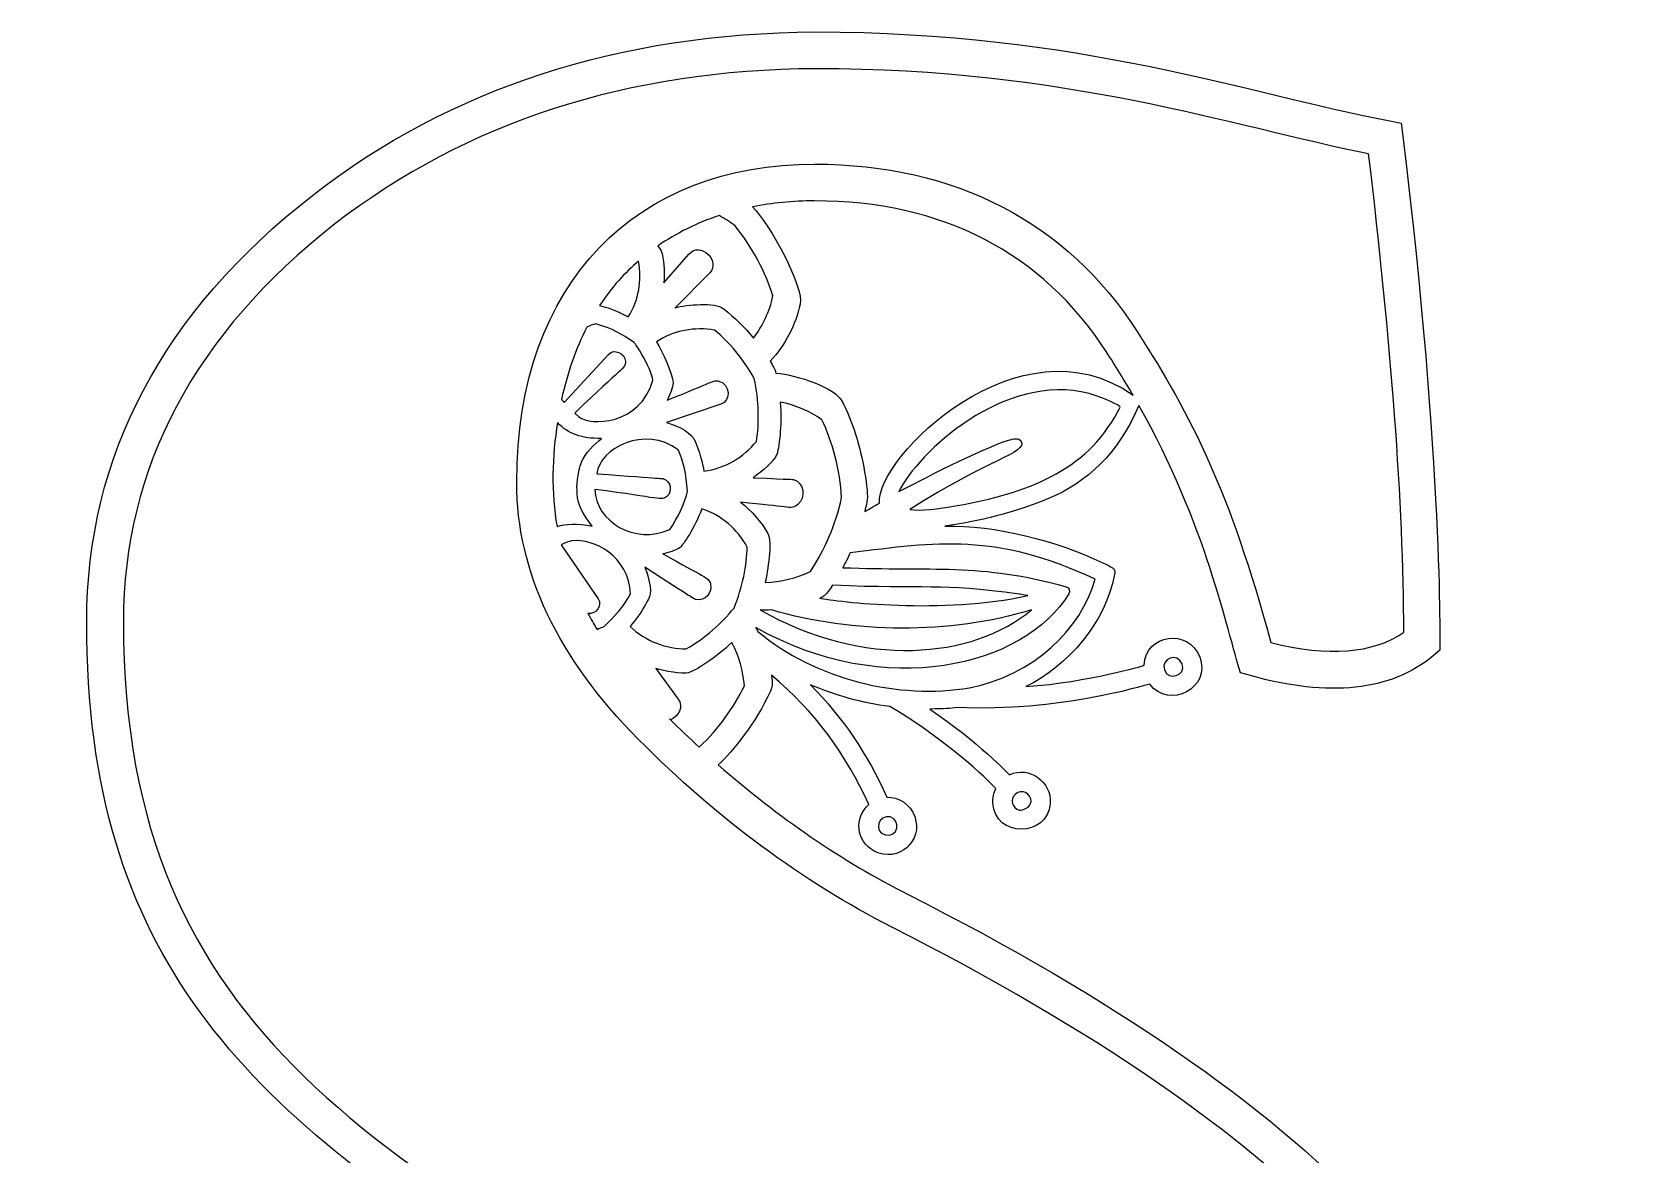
# Model space of a CAD drawing. Header units: millimetres. Extents: x -471 to 1551, y -2688 to 316.
# Drawn here: x 609.5 to 689.7, y -1563.7 to -1507.3 of the extents above; entities that cross this region are included whole.
import ezdxf

# ---------------------------------------------------------------- set-up
doc = ezdxf.new("R2010")
doc.units = ezdxf.units.MM
doc.header["$MEASUREMENT"] = 0
doc.layers.add('Layer 1', color=7, linetype='Continuous')

msp = doc.modelspace()

# ---------------------------------------------------------------- linework, layer by layer
at = {"layer": 'Layer 1', "color": 250}
for points, knots in [([(676.484, -1566.4441), (671.5264, -1561.1917), (663.8044, -1555.8655), (653.5023, -1550.6315), (653.5023, -1550.6315), (650.2034, -1548.9728), (647.0151, -1546.7797), (643.9742, -1544.1258), (643.9742, -1544.1258), (644.6929, -1543.4439), (645.854, -1542.0433), (646.5912, -1540.4215), (646.5912, -1540.4215), (646.7018, -1540.1635), (646.7018, -1540.0529), (646.6465, -1539.629), (646.6465, -1539.629), (648.8396, -1541.4536), (650.3877, -1543.6098), (651.5304, -1546.1162), (651.5304, -1546.1162), (650.7932, -1546.7797), (650.8669, -1547.9592), (651.8068, -1548.4568), (651.8068, -1548.4568), (653.0416, -1549.0834), (654.2764, -1547.9223), (653.8341, -1546.7244), (653.8341, -1546.7244), (653.6129, -1546.0794), (653.0048, -1545.7291), (652.4334, -1545.7476), (652.4334, -1545.7476), (651.4751, -1543.6097), (650.2587, -1541.7853), (648.6001, -1540.1081), (648.6001, -1540.1081), (649.8717, -1540.6426), (651.1987, -1541.0296), (652.5809, -1541.1954), (652.5809, -1541.1954), (655.8061, -1543.0937), (657.8518, -1545.2684), (657.9071, -1545.3052), (657.9071, -1545.3052), (657.7965, -1545.5264), (657.7412, -1545.7844), (657.7596, -1546.0424), (657.7596, -1546.0424), (657.8518, -1547.8116), (660.5056, -1547.7748), (660.6346, -1546.0608), (660.6346, -1546.0608), (660.7083, -1544.9735), (659.5842, -1544.1626), (658.5889, -1544.6233), (658.5889, -1544.6233), (658.5521, -1544.5865), (657.004, -1542.9646), (654.5897, -1541.3244), (654.5897, -1541.3244), (655.3269, -1541.3244), (655.6218, -1541.2876), (655.9903, -1541.2507), (655.9903, -1541.2507), (661.1322, -1541.4719), (665.1683, -1540.1818), (665.629, -1540.0713), (665.629, -1540.0713), (666.6058, -1541.3797), (668.7436, -1540.2556), (668.1354, -1538.7075), (668.1354, -1538.7075), (667.5825, -1537.2699), (665.4262, -1537.528), (665.3525, -1539.1313), (665.3525, -1539.1313), (665.2972, -1539.1498), (662.625, -1539.9606), (659.4182, -1540.2003), (659.4182, -1540.2003), (661.5376, -1539.1313), (663.4174, -1537.0119), (663.8781, -1534.4871), (663.8781, -1534.4871), (663.915, -1534.2844), (663.7123, -1534.1922), (663.27, -1533.9895), (663.27, -1533.9895), (660.9663, -1532.8837), (657.8886, -1532.0728), (655.3452, -1532.1465), (655.3452, -1532.1465), (657.0039, -1531.9254), (658.8837, -1531.4462), (660.5424, -1530.7643), (660.5424, -1530.7643), (662.4591, -1529.9718), (664.0809, -1528.479), (665.0761, -1526.0832), (665.0761, -1526.0832), (668.4303, -1531.9622), (669.5361, -1537.4542), (670.1812, -1539.5), (670.1812, -1539.5), (670.1812, -1539.5), (670.6788, -1539.6474), (670.6788, -1539.6474), (670.6788, -1539.6474), (674.6411, -1540.7532), (677.7373, -1540.4215), (679.8568, -1538.6522), (679.8568, -1538.6522), (679.8568, -1538.6522), (680.1885, -1538.3757), (680.1885, -1538.3757), (680.1885, -1538.3757), (680.1701, -1538.0256), (680.3728, -1529.2715), (678.3271, -1512.5742), (678.3271, -1512.5742), (678.3271, -1512.5742), (678.2534, -1511.9108), (678.2534, -1511.9108), (678.2534, -1511.9108), (678.2534, -1511.9108), (677.59, -1511.7818), (677.59, -1511.7818), (677.59, -1511.7818), (670.6052, -1510.4549), (662.0907, -1507.3402), (648.8583, -1507.3402), (648.8583, -1507.3402), (639.0168, -1507.3955), (630.5208, -1510.1599), (623.6097, -1515.5414), (623.6097, -1515.5414), (616.0904, -1521.4021), (612.2755, -1528.6264), (612.2755, -1536.9566), (612.2755, -1536.9566), (612.2755, -1553.7829), (620.2371, -1561.339), (633.9119, -1569.9641), (633.9119, -1569.9641), (633.9672, -1570.6644), (634.0962, -1571.4016), (634.2805, -1572.0466), (634.2805, -1572.0466), (635.2019, -1575.4376), (637.2108, -1577.2806), (640.1595, -1579.0499), (640.1595, -1579.0499), (641.6339, -1579.9898), (645.7437, -1582.2567), (647.5129, -1581.8144), (647.5129, -1581.8144), (648.4712, -1583.1966), (649.3559, -1584.7815), (650.1483, -1586.5508), (650.1483, -1586.5508), (649.6876, -1586.1269), (649.1531, -1585.7583), (648.5266, -1585.4635), (648.5266, -1585.4635), (644.0113, -1582.2383), (639.3486, -1581.9987), (639.2196, -1581.9618), (639.2196, -1581.9618), (637.948, -1581.8144), (637.0265, -1581.8697), (636.9159, -1581.8697), (636.9159, -1581.8697), (636.5473, -1580.9114), (635.1466, -1580.6349), (634.4279, -1581.5379), (634.4279, -1581.5379), (633.6538, -1582.4962), (634.4832, -1583.9706), (635.6995, -1583.8601), (635.6995, -1583.8601), (636.2893, -1583.8232), (636.75, -1583.3809), (636.9343, -1582.8464), (636.9343, -1582.8464), (640.3069, -1582.828), (643.3846, -1583.5284), (646.5176, -1585.3345), (646.5176, -1585.3345), (644.5641, -1585.8505), (642.8133, -1586.9379), (642.5737, -1587.2512), (642.5737, -1587.2512), (641.0441, -1589.0757), (640.2147, -1591.361), (640.1778, -1591.8033), (640.1778, -1591.8033), (640.1594, -1592.0981), (640.5464, -1593.6831), (641.6891, -1594.9179), (641.6891, -1594.9179), (641.4494, -1595.3049), (641.4311, -1595.3602), (641.3942, -1595.5077), (641.3942, -1595.5077), (640.4911, -1595.563), (639.6803, -1595.821), (638.8878, -1596.2264), (638.8878, -1596.2264), (638.2797, -1596.5398), (638.169, -1596.6503), (638.04, -1596.9084), (638.04, -1596.9084), (637.266, -1598.4011), (636.8236, -1600.0414), (636.7131, -1601.6263), (636.7131, -1601.6263), (636.6578, -1602.2898), (637.4134, -1604.3908), (638.1322, -1605.6256), (638.1322, -1605.6256), (635.2019, -1604.1328), (632.6955, -1603.5799), (629.6914, -1604.8146), (629.6914, -1604.8146), (621.8589, -1597.664), (620.0896, -1587.6382), (619.9791, -1587.3618), (619.9791, -1587.3618), (619.5552, -1587.3065), (617.6569, -1585.9243), (610.6352, -1587.7488), (610.6352, -1587.7488), (610.6352, -1587.7488), (609.9349, -1587.9332), (609.9349, -1587.9332), (609.9349, -1587.9332), (609.9902, -1588.9468), (609.5295, -1604.1696), (613.1233, -1616.2226), (613.1233, -1616.2226), (613.1233, -1616.2226), (613.326, -1616.886), (613.326, -1616.886), (613.326, -1616.886), (614.229, -1616.9597), (614.874, -1616.5727), (621.8957, -1617.826), (621.8957, -1617.826), (629.4334, -1619.1713), (635.9575, -1619.9822), (647.8077, -1619.9822), (647.8077, -1619.9822), (658.0177, -1619.9822), (666.7165, -1616.9045), (673.6829, -1610.8227), (673.6829, -1610.8227), (688.0762, -1598.2168), (689.7348, -1580.8745), (676.484, -1566.4441)], [0, 0, 0, 0, 0.0151515, 0.0151515, 0.0151515, 0.0151515, 0.030303, 0.030303, 0.030303, 0.030303, 0.0454545, 0.0454545, 0.0454545, 0.0454545, 0.0606061, 0.0606061, 0.0606061, 0.0606061, 0.0757576, 0.0757576, 0.0757576, 0.0757576, 0.0909091, 0.0909091, 0.0909091, 0.0909091, 0.1060606, 0.1060606, 0.1060606, 0.1060606, 0.1212121, 0.1212121, 0.1212121, 0.1212121, 0.1363636, 0.1363636, 0.1363636, 0.1363636, 0.1515152, 0.1515152, 0.1515152, 0.1515152, 0.1666667, 0.1666667, 0.1666667, 0.1666667, 0.1818182, 0.1818182, 0.1818182, 0.1818182, 0.1969697, 0.1969697, 0.1969697, 0.1969697, 0.2121212, 0.2121212, 0.2121212, 0.2121212, 0.2272727, 0.2272727, 0.2272727, 0.2272727, 0.2424242, 0.2424242, 0.2424242, 0.2424242, 0.2575758, 0.2575758, 0.2575758, 0.2575758, 0.2727273, 0.2727273, 0.2727273, 0.2727273, 0.2878788, 0.2878788, 0.2878788, 0.2878788, 0.3030303, 0.3030303, 0.3030303, 0.3030303, 0.3181818, 0.3181818, 0.3181818, 0.3181818, 0.3333333, 0.3333333, 0.3333333, 0.3333333, 0.3484848, 0.3484848, 0.3484848, 0.3484848, 0.3636364, 0.3636364, 0.3636364, 0.3636364, 0.3787879, 0.3787879, 0.3787879, 0.3787879, 0.3939394, 0.3939394, 0.3939394, 0.3939394, 0.4090909, 0.4090909, 0.4090909, 0.4090909, 0.4242424, 0.4242424, 0.4242424, 0.4242424, 0.4393939, 0.4393939, 0.4393939, 0.4393939, 0.4545455, 0.4545455, 0.4545455, 0.4545455, 0.469697, 0.469697, 0.469697, 0.469697, 0.4848485, 0.4848485, 0.4848485, 0.4848485, 0.5, 0.5, 0.5, 0.5, 0.5151515, 0.5151515, 0.5151515, 0.5151515, 0.530303, 0.530303, 0.530303, 0.530303, 0.5454545, 0.5454545, 0.5454545, 0.5454545, 0.5606061, 0.5606061, 0.5606061, 0.5606061, 0.5757576, 0.5757576, 0.5757576, 0.5757576, 0.5909091, 0.5909091, 0.5909091, 0.5909091, 0.6060606, 0.6060606, 0.6060606, 0.6060606, 0.6212121, 0.6212121, 0.6212121, 0.6212121, 0.6363636, 0.6363636, 0.6363636, 0.6363636, 0.6515152, 0.6515152, 0.6515152, 0.6515152, 0.6666667, 0.6666667, 0.6666667, 0.6666667, 0.6818182, 0.6818182, 0.6818182, 0.6818182, 0.6969697, 0.6969697, 0.6969697, 0.6969697, 0.7121212, 0.7121212, 0.7121212, 0.7121212, 0.7272727, 0.7272727, 0.7272727, 0.7272727, 0.7424242, 0.7424242, 0.7424242, 0.7424242, 0.7575758, 0.7575758, 0.7575758, 0.7575758, 0.7727273, 0.7727273, 0.7727273, 0.7727273, 0.7878788, 0.7878788, 0.7878788, 0.7878788, 0.8030303, 0.8030303, 0.8030303, 0.8030303, 0.8181818, 0.8181818, 0.8181818, 0.8181818, 0.8333333, 0.8333333, 0.8333333, 0.8333333, 0.8484848, 0.8484848, 0.8484848, 0.8484848, 0.8636364, 0.8636364, 0.8636364, 0.8636364, 0.8787879, 0.8787879, 0.8787879, 0.8787879, 0.8939394, 0.8939394, 0.8939394, 0.8939394, 0.9090909, 0.9090909, 0.9090909, 0.9090909, 0.9242424, 0.9242424, 0.9242424, 0.9242424, 0.9393939, 0.9393939, 0.9393939, 0.9393939, 0.9545455, 0.9545455, 0.9545455, 0.9545455, 0.969697, 0.969697, 0.969697, 0.969697, 1, 1, 1, 1]), ([(672.4847, -1609.4404), (665.4631, -1615.5774), (656.9302, -1618.1944), (647.5679, -1618.1391), (647.5679, -1618.1391), (626.8898, -1618.1391), (621.8217, -1615.2457), (614.7263, -1615.0614), (614.7263, -1615.0614), (612.8281, -1608.3531), (611.8328, -1599.728), (611.796, -1589.3706), (611.796, -1589.3706), (614.7078, -1588.6702), (616.9379, -1588.4859), (618.4491, -1588.8176), (618.4491, -1588.8176), (622.3746, -1604.5934), (634.575, -1613.329), (645.8355, -1613.329), (645.8355, -1613.329), (655.4373, -1613.329), (663.9518, -1608.2056), (663.9518, -1598.5669), (663.9518, -1598.5669), (663.9518, -1591.0661), (658.7546, -1583.6389), (648.4894, -1576.4883), (648.4894, -1576.4883), (646.9597, -1575.5852), (646.9413, -1575.5115), (646.4437, -1575.1982), (646.4437, -1575.1982), (646.4252, -1575.1982), (646.4068, -1575.1982), (646.37, -1575.1982), (646.37, -1575.1982), (646.37, -1575.2166), (646.3884, -1575.2166), (646.3884, -1575.235), (646.3884, -1575.235), (627.5902, -1564.1036), (614.1182, -1557.9112), (614.1182, -1536.9567), (614.1182, -1536.9567), (614.1182, -1529.2163), (617.6935, -1522.4895), (624.7337, -1516.979), (624.7337, -1516.979), (631.3315, -1511.8741), (639.4405, -1509.2386), (648.8764, -1509.1834), (648.8764, -1509.1834), (661.4638, -1509.1834), (669.7387, -1512.0768), (676.613, -1513.459), (676.613, -1513.459), (677.7556, -1522.9318), (678.3638, -1531.004), (678.3822, -1537.4728), (678.3822, -1537.4728), (676.8341, -1538.5417), (674.6041, -1538.7076), (671.7107, -1537.9888), (671.7107, -1537.9888), (669.665, -1530.4327), (667.7484, -1526.6546), (665.0024, -1522.3789), (665.0024, -1522.3789), (661.4639, -1516.8869), (655.8613, -1513.975), (648.8212, -1513.975), (648.8212, -1513.975), (639.9013, -1513.975), (633.8563, -1519.8541), (633.8563, -1529.9535), (633.8563, -1529.9535), (633.8563, -1534.4134), (635.9204, -1538.7629), (639.975, -1542.8542), (639.975, -1542.8542), (643.9373, -1546.835), (648.213, -1550.0049), (652.6914, -1552.2717), (652.6914, -1552.2717), (662.7909, -1557.4136), (670.347, -1562.6107), (675.1571, -1567.6973), (675.1571, -1567.6973), (687.7629, -1581.4643), (685.9752, -1597.6086), (672.4847, -1609.4404)], [0, 0, 0, 0, 0.0416667, 0.0416667, 0.0416667, 0.0416667, 0.0833333, 0.0833333, 0.0833333, 0.0833333, 0.125, 0.125, 0.125, 0.125, 0.1666667, 0.1666667, 0.1666667, 0.1666667, 0.2083333, 0.2083333, 0.2083333, 0.2083333, 0.25, 0.25, 0.25, 0.25, 0.2916667, 0.2916667, 0.2916667, 0.2916667, 0.3333333, 0.3333333, 0.3333333, 0.3333333, 0.375, 0.375, 0.375, 0.375, 0.4166667, 0.4166667, 0.4166667, 0.4166667, 0.4583333, 0.4583333, 0.4583333, 0.4583333, 0.5, 0.5, 0.5, 0.5, 0.5416667, 0.5416667, 0.5416667, 0.5416667, 0.5833333, 0.5833333, 0.5833333, 0.5833333, 0.625, 0.625, 0.625, 0.625, 0.6666667, 0.6666667, 0.6666667, 0.6666667, 0.7083333, 0.7083333, 0.7083333, 0.7083333, 0.75, 0.75, 0.75, 0.75, 0.7916667, 0.7916667, 0.7916667, 0.7916667, 0.8333333, 0.8333333, 0.8333333, 0.8333333, 0.875, 0.875, 0.875, 0.875, 0.9166667, 0.9166667, 0.9166667, 0.9166667, 1, 1, 1, 1]), ([(652.0648, -1530.9856), (651.8068, -1531.133), (651.5671, -1531.2804), (651.3276, -1531.4094), (651.3276, -1531.4094), (651.3644, -1531.2436), (651.4013, -1531.0961), (651.4382, -1530.9303), (651.4382, -1530.9303), (651.5488, -1530.3958), (651.1986, -1528.5897), (650.8853, -1527.5761), (650.8853, -1527.5761), (650.6088, -1526.7283), (650.2403, -1525.9543), (650.185, -1525.8805), (650.185, -1525.8805), (650.185, -1525.8805), (650.185, -1525.8805), (650.185, -1525.8805), (650.185, -1525.8805), (650.185, -1525.8805), (650.185, -1525.8805), (650.185, -1525.8805), (650.185, -1525.8805), (649.8717, -1525.2171), (647.955, -1524.5536), (646.8676, -1524.4615), (646.8676, -1524.4615), (646.8308, -1524.2772), (646.7202, -1524.0928), (646.5728, -1523.8717), (646.5728, -1523.8717), (647.3469, -1523.0608), (647.8629, -1522.0288), (648.084, -1520.9967), (648.084, -1520.9967), (648.3052, -1520.2042), (646.5544, -1516.9422), (645.6882, -1516.1128), (645.6882, -1516.1128), (646.665, -1515.9285), (647.7154, -1515.818), (648.8028, -1515.818), (648.8028, -1515.818), (655.1979, -1515.818), (660.2476, -1518.435), (663.4359, -1523.3741), (663.4359, -1523.3741), (663.9151, -1524.1112), (664.3574, -1524.83), (664.7997, -1525.5672), (664.7997, -1525.5672), (659.1049, -1521.5681), (651.8805, -1528.7003), (652.0648, -1530.9856)], [0, 0, 0, 0, 0.0666667, 0.0666667, 0.0666667, 0.0666667, 0.1333333, 0.1333333, 0.1333333, 0.1333333, 0.2, 0.2, 0.2, 0.2, 0.2666667, 0.2666667, 0.2666667, 0.2666667, 0.3333333, 0.3333333, 0.3333333, 0.3333333, 0.4, 0.4, 0.4, 0.4, 0.4666667, 0.4666667, 0.4666667, 0.4666667, 0.5333333, 0.5333333, 0.5333333, 0.5333333, 0.6, 0.6, 0.6, 0.6, 0.6666667, 0.6666667, 0.6666667, 0.6666667, 0.7333333, 0.7333333, 0.7333333, 0.7333333, 0.8, 0.8, 0.8, 0.8, 0.8666667, 0.8666667, 0.8666667, 0.8666667, 1, 1, 1, 1]), ([(644.0295, -1516.5552), (644.2875, -1516.7026), (644.5455, -1516.8685), (644.8036, -1517.0528), (644.8036, -1517.0528), (645.7066, -1518.177), (646.3516, -1519.4118), (646.7203, -1520.5913), (646.7203, -1520.5913), (646.5544, -1521.3654), (646.2043, -1522.1025), (645.7435, -1522.7107), (645.7435, -1522.7107), (645.2827, -1522.1394), (644.7667, -1521.6602), (644.2691, -1521.2547), (644.2691, -1521.2547), (644.2691, -1521.2547), (644.2506, -1521.2363), (644.2322, -1521.2363), (644.2322, -1521.2363), (643.8268, -1520.8861), (642.3708, -1521.0336), (641.818, -1521.181), (641.818, -1521.181), (641.818, -1521.181), (643.5319, -1519.4486), (643.5319, -1519.4486), (643.5319, -1519.4486), (644.1401, -1518.822), (643.0528, -1517.8268), (642.4998, -1518.4903), (642.4998, -1518.4903), (642.4998, -1518.4903), (641.2466, -1519.9278), (641.2466, -1519.9278), (641.2466, -1519.9278), (641.2835, -1519.467), (641.2651, -1519.0063), (641.1545, -1518.4719), (641.1545, -1518.4719), (641.136, -1518.3613), (641.0623, -1518.2323), (640.9333, -1518.0849), (640.9333, -1518.0849), (641.8732, -1517.4398), (642.9052, -1516.9238), (644.0295, -1516.5552)], [0, 0, 0, 0, 0.0769231, 0.0769231, 0.0769231, 0.0769231, 0.1538462, 0.1538462, 0.1538462, 0.1538462, 0.2307692, 0.2307692, 0.2307692, 0.2307692, 0.3076923, 0.3076923, 0.3076923, 0.3076923, 0.3846154, 0.3846154, 0.3846154, 0.3846154, 0.4615385, 0.4615385, 0.4615385, 0.4615385, 0.5384615, 0.5384615, 0.5384615, 0.5384615, 0.6153846, 0.6153846, 0.6153846, 0.6153846, 0.6923077, 0.6923077, 0.6923077, 0.6923077, 0.7692308, 0.7692308, 0.7692308, 0.7692308, 0.8461538, 0.8461538, 0.8461538, 0.8461538, 1, 1, 1, 1]), ([(639.9749, -1518.8404), (640.1408, -1519.8172), (639.9934, -1520.794), (639.4589, -1521.6418), (639.4589, -1521.6418), (638.9613, -1521.3837), (638.648, -1521.2363), (638.0214, -1521.0704), (638.0214, -1521.0704), (638.648, -1520.1121), (639.2931, -1519.4302), (639.9749, -1518.8404)], [0, 0, 0, 0, 0.25, 0.25, 0.25, 0.25, 0.5, 0.5, 0.5, 0.5, 1, 1, 1, 1]), ([(639.3115, -1523.8718), (639.293, -1523.4663), (638.7401, -1523.2083), (638.4637, -1523.5216), (638.4637, -1523.5216), (638.4637, -1523.5216), (636.2337, -1525.9359), (636.2337, -1525.9359), (636.2337, -1525.9359), (636.1968, -1525.8805), (636.1415, -1525.8252), (636.1047, -1525.7884), (636.1047, -1525.7884), (636.3995, -1524.4615), (636.8234, -1523.2451), (637.3763, -1522.1578), (637.3763, -1522.1578), (637.5238, -1522.0841), (637.6711, -1522.0288), (637.8371, -1521.9919), (637.8371, -1521.9919), (638.6664, -1522.2315), (639.1271, -1522.4895), (639.7538, -1522.9318), (639.7538, -1522.9318), (639.8091, -1523.0055), (639.8091, -1522.9687), (640.1408, -1523.5216), (640.1408, -1523.5216), (640.4172, -1523.9824), (640.6384, -1524.5352), (640.6937, -1524.8117), (640.6937, -1524.8117), (640.0671, -1527.0785), (637.5238, -1527.1522), (636.9525, -1526.6362), (636.9525, -1526.6362), (636.9525, -1526.6362), (636.8604, -1526.5441), (636.8604, -1526.5441), (636.8604, -1526.5441), (636.8235, -1526.5072), (636.7867, -1526.4888), (636.7682, -1526.4704), (636.7682, -1526.4704), (639.1825, -1524.1482), (639.3299, -1524.2403), (639.3115, -1523.8718)], [0, 0, 0, 0, 0.0769231, 0.0769231, 0.0769231, 0.0769231, 0.1538462, 0.1538462, 0.1538462, 0.1538462, 0.2307692, 0.2307692, 0.2307692, 0.2307692, 0.3076923, 0.3076923, 0.3076923, 0.3076923, 0.3846154, 0.3846154, 0.3846154, 0.3846154, 0.4615385, 0.4615385, 0.4615385, 0.4615385, 0.5384615, 0.5384615, 0.5384615, 0.5384615, 0.6153846, 0.6153846, 0.6153846, 0.6153846, 0.6923077, 0.6923077, 0.6923077, 0.6923077, 0.7692308, 0.7692308, 0.7692308, 0.7692308, 0.8461538, 0.8461538, 0.8461538, 0.8461538, 1, 1, 1, 1]), ([(641.3756, -1526.9495), (641.3756, -1526.9495), (644.1032, -1526.028), (644.1032, -1526.028), (644.1032, -1526.028), (644.6376, -1525.8437), (644.5639, -1525.0144), (644.011, -1524.8669), (644.011, -1524.8669), (643.7162, -1524.7932), (643.7162, -1524.9038), (641.4125, -1525.8252), (641.4125, -1525.8252), (641.5415, -1525.5672), (641.7073, -1525.1433), (641.7073, -1524.9591), (641.7073, -1524.9591), (641.6889, -1524.4983), (641.1728, -1523.3741), (640.878, -1522.895), (640.878, -1522.895), (641.7442, -1522.3052), (642.7947, -1522.1394), (643.7899, -1522.3052), (643.7899, -1522.3052), (644.527, -1522.9134), (645.2458, -1523.7612), (645.7803, -1524.7379), (645.7803, -1524.7379), (646.0199, -1525.8622), (646.0383, -1526.9679), (645.8909, -1527.8894), (645.8909, -1527.8894), (645.2459, -1528.6819), (644.3243, -1529.2532), (643.2555, -1529.3822), (643.2555, -1529.3822), (643.1818, -1528.9583), (643.0528, -1528.4423), (642.7579, -1527.7788), (642.7579, -1527.7788), (642.7209, -1527.7604), (642.5366, -1527.2628), (641.3756, -1526.9495)], [0, 0, 0, 0, 0.0833333, 0.0833333, 0.0833333, 0.0833333, 0.1666667, 0.1666667, 0.1666667, 0.1666667, 0.25, 0.25, 0.25, 0.25, 0.3333333, 0.3333333, 0.3333333, 0.3333333, 0.4166667, 0.4166667, 0.4166667, 0.4166667, 0.5, 0.5, 0.5, 0.5, 0.5833333, 0.5833333, 0.5833333, 0.5833333, 0.6666667, 0.6666667, 0.6666667, 0.6666667, 0.75, 0.75, 0.75, 0.75, 0.8333333, 0.8333333, 0.8333333, 0.8333333, 1, 1, 1, 1]), ([(664.0256, -1526.3966), (662.4038, -1529.4375), (659.3998, -1530.488), (655.9719, -1531.1146), (655.9719, -1531.1146), (654.9582, -1531.2989), (654.1473, -1531.3726), (653.5945, -1531.3173), (653.5945, -1531.3173), (657.5384, -1528.7556), (659.492, -1528.4791), (659.1786, -1527.8893), (659.1786, -1527.8893), (659.068, -1527.6866), (658.7732, -1527.7603), (658.5336, -1527.834), (658.5336, -1527.834), (657.262, -1528.221), (653.9262, -1529.935), (653.0416, -1530.4142), (653.0416, -1530.4142), (653.9631, -1528.4791), (658.3493, -1524.3693), (662.5881, -1525.4935), (662.5881, -1525.4935), (663.4174, -1525.7146), (664.1178, -1526.1201), (664.1362, -1526.1385), (664.1362, -1526.1385), (664.1546, -1526.1755), (664.0993, -1526.286), (664.0256, -1526.3966)], [0, 0, 0, 0, 0.1111111, 0.1111111, 0.1111111, 0.1111111, 0.2222222, 0.2222222, 0.2222222, 0.2222222, 0.3333333, 0.3333333, 0.3333333, 0.3333333, 0.4444444, 0.4444444, 0.4444444, 0.4444444, 0.5555556, 0.5555556, 0.5555556, 0.5555556, 0.6666667, 0.6666667, 0.6666667, 0.6666667, 0.7777778, 0.7777778, 0.7777778, 0.7777778, 1, 1, 1, 1]), ([(645.0984, -1530.9487), (647.4206, -1531.133), (647.6233, -1531.3542), (647.9734, -1531.0593), (647.9734, -1531.0593), (648.3973, -1530.7092), (648.2683, -1529.9536), (647.7523, -1529.8061), (647.7523, -1529.8061), (647.6417, -1529.7876), (647.7707, -1529.8061), (645.725, -1529.714), (645.725, -1529.714), (646.1673, -1529.4191), (646.794, -1528.8478), (646.9045, -1528.5713), (646.9045, -1528.5713), (647.0151, -1528.3133), (647.181, -1527.1154), (647.0888, -1525.9175), (647.0888, -1525.9175), (647.8444, -1526.0649), (648.5632, -1526.3782), (649.1714, -1526.8021), (649.1714, -1526.8021), (649.7058, -1527.9079), (650.0928, -1529.3454), (650.1666, -1530.7092), (650.1666, -1530.7092), (649.8533, -1532.1098), (649.3373, -1533.3077), (648.6, -1534.4135), (648.6, -1534.4135), (647.9181, -1534.7637), (647.1073, -1534.948), (646.3332, -1534.9664), (646.3332, -1534.9664), (646.4438, -1534.4688), (646.7018, -1532.9024), (646.4622, -1532.5153), (646.4622, -1532.5153), (646.1304, -1531.9255), (645.6513, -1531.3726), (645.0984, -1530.9487)], [0, 0, 0, 0, 0.0833333, 0.0833333, 0.0833333, 0.0833333, 0.1666667, 0.1666667, 0.1666667, 0.1666667, 0.25, 0.25, 0.25, 0.25, 0.3333333, 0.3333333, 0.3333333, 0.3333333, 0.4166667, 0.4166667, 0.4166667, 0.4166667, 0.5, 0.5, 0.5, 0.5, 0.5833333, 0.5833333, 0.5833333, 0.5833333, 0.6666667, 0.6666667, 0.6666667, 0.6666667, 0.75, 0.75, 0.75, 0.75, 0.8333333, 0.8333333, 0.8333333, 0.8333333, 1, 1, 1, 1]), ([(635.902, -1526.9495), (636.4734, -1527.5208), (637.1, -1527.7604), (638.1136, -1527.7419), (638.1136, -1527.7419), (637.745, -1528.0368), (637.3027, -1528.4976), (637.1184, -1528.9214), (637.1184, -1528.9214), (637.0447, -1529.0689), (636.8787, -1529.6955), (636.8787, -1530.193), (636.8787, -1530.193), (636.9156, -1530.5985), (636.805, -1531.1145), (637.6528, -1532.1466), (637.6528, -1532.1466), (636.8787, -1531.9807), (636.3074, -1532.036), (635.8836, -1532.165), (635.8836, -1532.165), (635.5703, -1530.4695), (635.644, -1528.6082), (635.902, -1526.9495)], [0, 0, 0, 0, 0.1428571, 0.1428571, 0.1428571, 0.1428571, 0.2857143, 0.2857143, 0.2857143, 0.2857143, 0.4285714, 0.4285714, 0.4285714, 0.4285714, 0.5714286, 0.5714286, 0.5714286, 0.5714286, 0.7142857, 0.7142857, 0.7142857, 0.7142857, 1, 1, 1, 1]), ([(637.7818, -1530.3037), (641.1176, -1530.7275), (641.1176, -1530.8934), (641.394, -1530.6538), (641.394, -1530.6538), (641.6889, -1530.4142), (641.5967, -1529.8797), (641.2282, -1529.7692), (641.2282, -1529.7692), (641.1545, -1529.7507), (641.3388, -1529.7692), (637.874, -1529.5112), (637.874, -1529.5112), (638.0214, -1528.2396), (640.2882, -1527.06), (641.9654, -1528.3133), (641.9654, -1528.3133), (642.2418, -1528.9767), (642.3708, -1529.4743), (642.4262, -1530.3958), (642.4262, -1530.3958), (642.3155, -1530.9118), (641.947, -1531.7596), (641.5415, -1532.3125), (641.5415, -1532.3125), (639.7907, -1533.105), (637.8187, -1531.907), (637.7818, -1530.3037)], [0, 0, 0, 0, 0.125, 0.125, 0.125, 0.125, 0.25, 0.25, 0.25, 0.25, 0.375, 0.375, 0.375, 0.375, 0.5, 0.5, 0.5, 0.5, 0.625, 0.625, 0.625, 0.625, 0.75, 0.75, 0.75, 0.75, 1, 1, 1, 1]), ([(644.7666, -1536.2565), (644.1216, -1537.0489), (643.3476, -1537.7492), (642.3708, -1538.3022), (642.3708, -1538.3022), (641.3755, -1538.3022), (640.3251, -1537.9335), (639.5511, -1537.1779), (639.5511, -1537.1779), (639.8275, -1536.8462), (640.104, -1536.496), (640.3067, -1536.109), (640.3067, -1536.109), (640.5647, -1535.6482), (640.6753, -1535.5377), (640.4357, -1534.6346), (640.4357, -1534.6346), (640.3988, -1534.4871), (640.3435, -1534.3398), (640.2882, -1534.2108), (640.2882, -1534.2108), (642.7946, -1535.8141), (642.7025, -1535.7773), (642.8499, -1535.8325), (642.8499, -1535.8325), (643.3107, -1535.9431), (643.6977, -1535.4639), (643.5871, -1535.0401), (643.5871, -1535.0401), (643.4765, -1534.6715), (643.2922, -1534.7452), (641.1912, -1533.5288), (641.1912, -1533.5288), (641.4124, -1533.492), (641.8916, -1533.363), (642.0574, -1533.2155), (642.0574, -1533.2155), (642.2049, -1533.0865), (642.7946, -1532.2387), (643.1447, -1531.2804), (643.1447, -1531.2804), (644.14, -1531.5937), (644.9324, -1532.2941), (645.43, -1533.1971), (645.43, -1533.1971), (645.4116, -1534.0818), (645.1905, -1535.2059), (644.7666, -1536.2565)], [0, 0, 0, 0, 0.0769231, 0.0769231, 0.0769231, 0.0769231, 0.1538462, 0.1538462, 0.1538462, 0.1538462, 0.2307692, 0.2307692, 0.2307692, 0.2307692, 0.3076923, 0.3076923, 0.3076923, 0.3076923, 0.3846154, 0.3846154, 0.3846154, 0.3846154, 0.4615385, 0.4615385, 0.4615385, 0.4615385, 0.5384615, 0.5384615, 0.5384615, 0.5384615, 0.6153846, 0.6153846, 0.6153846, 0.6153846, 0.6923077, 0.6923077, 0.6923077, 0.6923077, 0.7692308, 0.7692308, 0.7692308, 0.7692308, 0.8461538, 0.8461538, 0.8461538, 0.8461538, 1, 1, 1, 1]), ([(662.883, -1534.8005), (662.2195, -1537.3069), (659.7868, -1539.6291), (656.58, -1540.2557), (656.58, -1540.2557), (653.06, -1540.8639), (648.8211, -1539.8319), (645.9646, -1537.436), (645.9646, -1537.436), (645.9277, -1537.3623), (645.8909, -1537.307), (645.854, -1537.2333), (645.854, -1537.2333), (652.3596, -1540.9008), (659.3076, -1539.2052), (661.5744, -1535.5378), (661.5744, -1535.5378), (661.6481, -1535.4088), (661.5929, -1535.2244), (661.427, -1535.1876), (661.427, -1535.1876), (657.096, -1533.9712), (654.7002, -1534.4135), (650.2218, -1534.2293), (650.2218, -1534.2293), (650.3876, -1533.9344), (650.4798, -1533.7317), (650.5904, -1533.4921), (650.5904, -1533.4921), (654.9766, -1532.9391), (657.8701, -1532.4784), (662.883, -1534.8005)], [0, 0, 0, 0, 0.1111111, 0.1111111, 0.1111111, 0.1111111, 0.2222222, 0.2222222, 0.2222222, 0.2222222, 0.3333333, 0.3333333, 0.3333333, 0.3333333, 0.4444444, 0.4444444, 0.4444444, 0.4444444, 0.5555556, 0.5555556, 0.5555556, 0.5555556, 0.6666667, 0.6666667, 0.6666667, 0.6666667, 0.7777778, 0.7777778, 0.7777778, 0.7777778, 1, 1, 1, 1]), ([(638.2426, -1537.1779), (638.132, -1537.2332), (638.003, -1537.2701), (637.8924, -1537.3254), (637.8924, -1537.3254), (637.7266, -1537.0674), (637.5791, -1536.7909), (637.4317, -1536.5329), (637.4317, -1536.5329), (637.8555, -1536.5882), (638.1688, -1536.1091), (637.9477, -1535.7958), (637.9477, -1535.7958), (637.9477, -1535.7958), (636.0863, -1533.0866), (636.0863, -1533.0866), (636.0863, -1533.0866), (636.16, -1533.0497), (636.3627, -1532.9207), (636.6207, -1532.8839), (636.6207, -1532.8839), (637.7634, -1532.7364), (639.4773, -1533.6764), (639.5695, -1535.5378), (639.5695, -1535.5378), (639.2009, -1536.2195), (638.777, -1536.6803), (638.2426, -1537.1779)], [0, 0, 0, 0, 0.125, 0.125, 0.125, 0.125, 0.25, 0.25, 0.25, 0.25, 0.375, 0.375, 0.375, 0.375, 0.5, 0.5, 0.5, 0.5, 0.625, 0.625, 0.625, 0.625, 0.75, 0.75, 0.75, 0.75, 1, 1, 1, 1]), ([(649.0792, -1535.7588), (649.3004, -1535.6482), (649.3557, -1535.6482), (649.7058, -1535.1138), (649.7058, -1535.1138), (654.4791, -1535.3165), (655.032, -1535.0032), (659.068, -1535.5561), (659.068, -1535.5561), (659.0312, -1535.5561), (659.4919, -1535.6298), (659.5103, -1535.6298), (659.5103, -1535.6298), (655.3084, -1536.5882), (649.8348, -1535.9247), (649.0792, -1535.7588)], [0, 0, 0, 0, 0.2, 0.2, 0.2, 0.2, 0.4, 0.4, 0.4, 0.4, 0.6, 0.6, 0.6, 0.6, 1, 1, 1, 1]), ([(646.0751, -1536.3486), (646.2594, -1536.3671), (646.4437, -1536.3671), (646.6464, -1536.3486), (646.6464, -1536.3486), (650.7747, -1537.5465), (655.5663, -1537.6018), (659.6946, -1536.3486), (659.6946, -1536.3486), (656.7459, -1538.8182), (651.2354, -1539.2973), (646.0751, -1536.3486)], [0, 0, 0, 0, 0.25, 0.25, 0.25, 0.25, 0.5, 0.5, 0.5, 0.5, 1, 1, 1, 1]), ([(643.0159, -1543.2413), (642.5182, -1542.7805), (642.0206, -1542.3013), (641.5231, -1541.8222), (641.5231, -1541.8222), (641.5415, -1541.8406), (641.5599, -1541.8406), (641.5784, -1541.859), (641.5784, -1541.859), (641.9838, -1541.7116), (642.2418, -1541.1956), (641.9654, -1540.827), (641.9654, -1540.827), (641.9654, -1540.827), (640.8412, -1539.2973), (640.8412, -1539.2973), (640.8412, -1539.2973), (641.265, -1539.4263), (642.1681, -1539.5922), (642.4814, -1539.5), (642.4814, -1539.5), (642.7947, -1539.4263), (643.882, -1538.7259), (644.6561, -1537.9888), (644.6561, -1537.9888), (645.0247, -1538.6707), (645.2274, -1539.4263), (645.2827, -1540.1635), (645.2827, -1540.1635), (644.7298, -1541.2693), (644.0295, -1542.2829), (643.0159, -1543.2413)], [0, 0, 0, 0, 0.1111111, 0.1111111, 0.1111111, 0.1111111, 0.2222222, 0.2222222, 0.2222222, 0.2222222, 0.3333333, 0.3333333, 0.3333333, 0.3333333, 0.4444444, 0.4444444, 0.4444444, 0.4444444, 0.5555556, 0.5555556, 0.5555556, 0.5555556, 0.6666667, 0.6666667, 0.6666667, 0.6666667, 0.7777778, 0.7777778, 0.7777778, 0.7777778, 1, 1, 1, 1]), ([(667.2508, -1539.0577), (667.4719, -1539.6475), (666.5505, -1539.9423), (666.3662, -1539.3526), (666.3662, -1539.3526), (666.1818, -1538.7629), (667.0296, -1538.4864), (667.2508, -1539.0577)], [0, 0, 0, 0, 0.3333333, 0.3333333, 0.3333333, 0.3333333, 1, 1, 1, 1]), ([(658.8837, -1545.6002), (659.1786, -1545.3054), (659.6947, -1545.5634), (659.6762, -1545.9688), (659.6762, -1545.9688), (659.6577, -1546.2637), (659.2339, -1546.4296), (659.0864, -1546.3927), (659.0864, -1546.3927), (658.7179, -1546.3006), (658.6073, -1545.8583), (658.8837, -1545.6002)], [0, 0, 0, 0, 0.25, 0.25, 0.25, 0.25, 0.5, 0.5, 0.5, 0.5, 1, 1, 1, 1]), ([(652.5992, -1546.7429), (653.1705, -1546.8904), (652.9862, -1547.8118), (652.3596, -1547.646), (652.3596, -1547.646), (651.7331, -1547.4801), (652.0279, -1546.5954), (652.5992, -1546.7429)], [0, 0, 0, 0, 0.3333333, 0.3333333, 0.3333333, 0.3333333, 1, 1, 1, 1])]:
    msp.add_open_spline(points, degree=3, knots=knots, dxfattribs=at)

doc.saveas('drawing.dxf')
